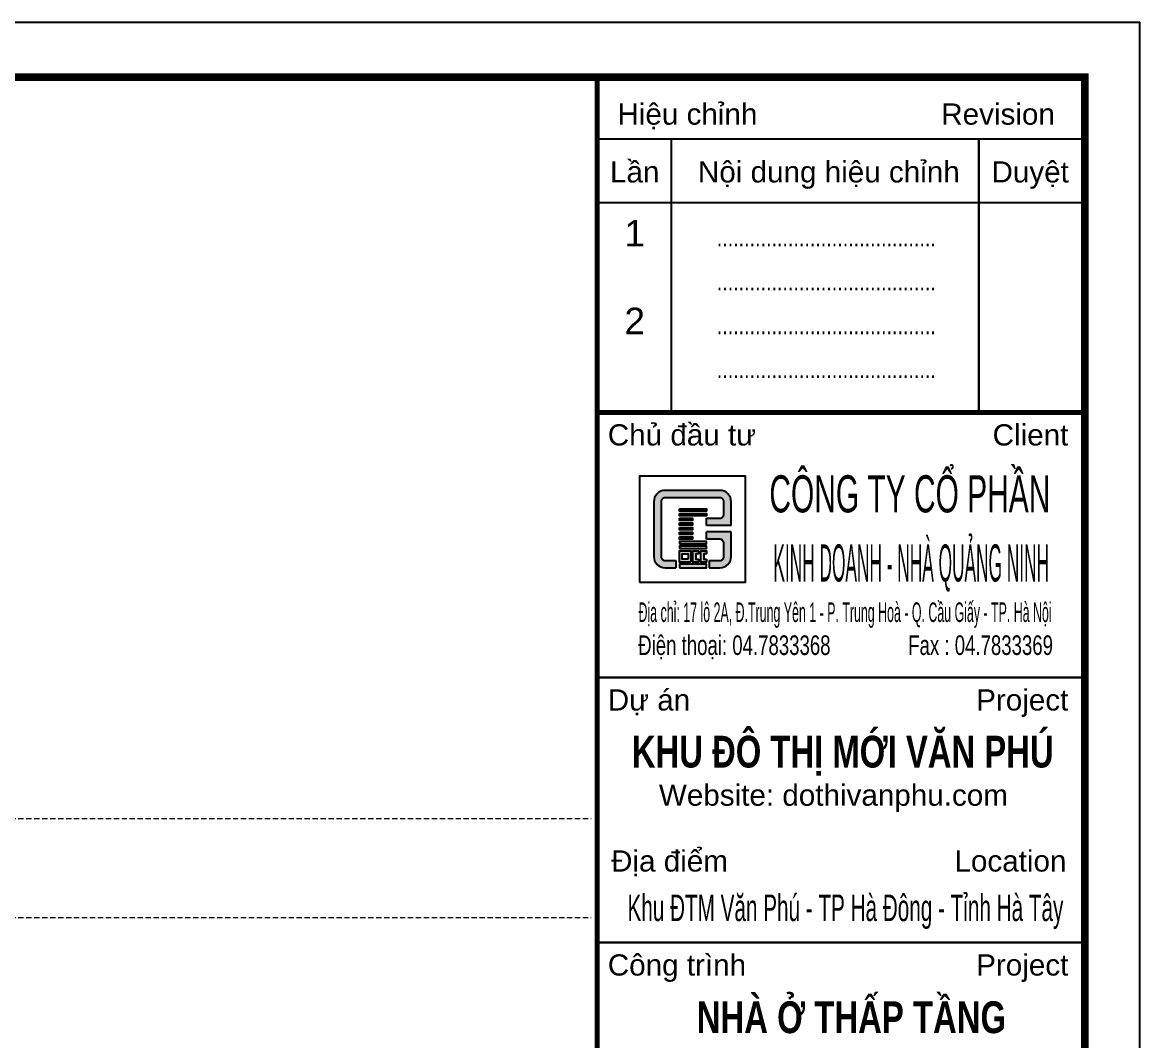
# Model space of a CAD drawing. Header units: millimetres. Extents: x -229618 to 2906, y -178063 to 96806.
# Drawn here: x -68004 to -60100, y -140576 to -133372 of the extents above; entities that cross this region are included whole.
import ezdxf
from ezdxf.enums import TextEntityAlignment as Align

# ---------------------------------------------------------------- set-up
doc = ezdxf.new("R2010")
doc.units = ezdxf.units.MM
doc.header["$LTSCALE"] = 200
doc.header["$MEASUREMENT"] = 0
doc.linetypes.add('DASHED2', pattern=[0.375, 0.25, -0.125])
doc.layers.get('DEFPOINTS').update_dxf_attribs({"linetype": 'CONTINUOUS'})
doc.layers.add('DIM', color=251, linetype='CONTINUOUS')
doc.layers.add('KHUNGTEN', color=7, linetype='CONTINUOUS')
doc.layers.add('hatch', color=250, linetype='CONTINUOUS', lineweight=5)
doc.layers.add('thay', color=7, linetype='CONTINUOUS', lineweight=18)
doc.layers.add('in', color=203, linetype='CONTINUOUS', lineweight=5, plot=False)
doc.styles.add('Aria H B iso', font='Vharialb_0.ttf')
doc.styles.add('Arial iso', font='vnarial_0.ttf')
doc.styles.add('Arial N  iso', font='vnarialn_0.ttf')
doc.styles.add('khung', font='Vhcentn_0.ttf')
doc.styles.add('NHO2', font='vncc-rms.shx', dxfattribs={"width": 0.65})

# ---------------------------------------------------------------- blocks, each defined once
blk = doc.blocks.new('LO GO NHA QUANG NINH')
at = {"layer": 'hatch', "lineweight": -2}
for points in [[(865, 759, 0.414214), (759, 865), (241, 865, 0.414214), (135, 759), (135, 500), (205, 500), (205, 759, -0.414214), (241, 795), (759, 795, -0.414214), (795, 759), (795, 640, -0.414214), (759, 604), (632, 604), (632, 533), (865, 533)], [(342, 205), (241, 205, -0.414214), (205, 241), (205, 500), (135, 500), (135, 241, 0.414214), (241, 135), (342, 135)], [(865, 474), (632, 474), (632, 404), (759, 404, -0.414214), (795, 368), (795, 241, -0.414214), (759, 205), (658, 205), (658, 135), (759, 135, 0.414214), (865, 241)]]:
    blk.add_hatch(color=32, dxfattribs=at).paths.add_polyline_path(points)
h = blk.add_hatch(color=32, dxfattribs=at)
h.paths.add_polyline_path([(378, 428), (499, 428), (499, 404), (378, 404)])
h.paths.add_polyline_path([(378, 472), (499, 472), (499, 448), (378, 448)])
h.paths.add_polyline_path([(378, 516), (499, 516), (499, 492), (378, 492)])
h.paths.add_polyline_path([(378, 560), (499, 560), (499, 536), (378, 536)])
h.paths.add_polyline_path([(378, 604), (499, 604), (499, 580), (378, 580)])
h.paths.add_polyline_path([(378, 648), (632, 648), (632, 624), (378, 624)])
h.paths.add_polyline_path([(378, 692), (632, 692), (632, 668), (378, 668)])
h = blk.add_hatch(color=32, dxfattribs=at)
h.paths.add_polyline_path([(378, 316), (632, 316), (632, 340), (378, 340)])
h.paths.add_polyline_path([(378, 360), (632, 360), (632, 384), (378, 384)])
h.paths.add_polyline_path([(632, 216), (632, 188), (578, 188), (578, 296), (632, 296), (632, 268), (606, 268), (606, 216)])
h.paths.add_polyline_path([(558, 216), (558, 188), (503, 188), (503, 296), (558, 296), (558, 268), (532, 268), (532, 216)])
h.paths.add_polyline_path([(458, 216), (403, 216), (403, 268), (458, 268)], flags=16)
h.paths.add_polyline_path([(483, 188), (378, 188), (378, 296), (483, 296)])
h.paths.add_polyline_path([(378, 135), (632, 135), (632, 168), (378, 168)])
for p, q in [((632, 533), (632, 604)), ((865, 533), (632, 533)), ((865, 474), (632, 474)), ((632, 404), (632, 474)), ((342, 205), (342, 135)), ((658, 205), (658, 135))]:
    blk.add_line(p, q, dxfattribs=at)
for points in [[(865, 533), (865, 759, 0.414214), (759, 865), (241, 865, 0.414214), (135, 759), (135, 241, 0.414214), (241, 135), (342, 135)], [(632, 604), (759, 604, 0.414214), (795, 640), (795, 759, 0.414214), (759, 795), (241, 795, 0.414214), (205, 759), (205, 241, 0.414214), (241, 205), (342, 205)], [(658, 135), (759, 135, 0.414214), (865, 241), (865, 474)], [(658, 205), (759, 205, 0.414214), (795, 241), (795, 368, 0.414214), (759, 404), (632, 404)]]:
    blk.add_lwpolyline(points, format="xyb", dxfattribs=at)
for points in [[(378, 692), (632, 692), (632, 668), (378, 668)], [(378, 648), (632, 648), (632, 624), (378, 624)], [(378, 604), (499, 604), (499, 580), (378, 580)], [(378, 560), (499, 560), (499, 536), (378, 536)], [(378, 516), (499, 516), (499, 492), (378, 492)], [(378, 472), (499, 472), (499, 448), (378, 448)], [(378, 428), (499, 428), (499, 404), (378, 404)], [(378, 360), (632, 360), (632, 384), (378, 384)], [(378, 316), (632, 316), (632, 340), (378, 340)], [(483, 188), (378, 188), (378, 296), (483, 296)], [(458, 216), (403, 216), (403, 268), (458, 268)], [(378, 135), (632, 135), (632, 168), (378, 168)]]:
    blk.add_lwpolyline(points, close=True, dxfattribs=at)
for points in [[(558, 216), (558, 188), (503, 188), (503, 296), (558, 296), (558, 268), (532, 268), (532, 216), (558, 216)], [(632, 216), (632, 188), (578, 188), (578, 296), (632, 296), (632, 268), (606, 268), (606, 216), (632, 216)]]:
    blk.add_lwpolyline(points, dxfattribs=at)
at = {"layer": 'thay', "lineweight": -2}
blk.add_lwpolyline([(0, 0), (1000, 0), (1000, 1000), (0, 1000)], close=True, dxfattribs=at)
blk = doc.blocks.new('KhungA3')
at = {"layer": 'DEFPOINTS', "color": 8}
blk.add_lwpolyline([(-3.74, 3.81), (416.31, 3.81), (416.31, 300.81), (-3.74, 300.81)], close=True, dxfattribs=at)
at = {"layer": 'KHUNGTEN', "color": 4}
for points, const_width in [([(7.54, 8.99), (411.13, 8.99), (411.13, 295.64), (7.54, 295.64)], 0.724), ([(365.13, 295.64), (411.13, 295.64), (411.13, 8.99), (365.13, 8.99)], 0.466)]:
    blk.add_lwpolyline(points, close=True, dxfattribs=dict(at, const_width=const_width))
at = {"layer": 'KHUNGTEN', "color": 8, "const_width": 0.207}
for points in [[(365.13, 289.81), (411.13, 289.81)], [(372.13, 289.81), (372.13, 264.01)], [(401.13, 289.81), (401.13, 264.01)], [(365.13, 283.81), (411.13, 283.81)], [(365.13, 239.01), (411.13, 239.01)], [(365.13, 214.01), (411.13, 214.01)]]:
    blk.add_lwpolyline(points, dxfattribs=at)
at = {"layer": 'KHUNGTEN', "color": 4, "const_width": 0.466}
blk.add_lwpolyline([(365.13, 264.01), (411.13, 264.01)], dxfattribs=at)
at = {"layer": 'KHUNGTEN'}
blk.add_lwpolyline([(369.13, 248.01), (379.13, 248.01), (379.13, 258.01), (369.13, 258.01)], close=True, dxfattribs=at)
at = {"layer": 'DIM', "linetype": 'Continuous', "xscale": 0.009999999999999998, "yscale": 0.009999999999999998, "zscale": 0.009999999999999992}
blk.add_blockref('LO GO NHA QUANG NINH', (369.13, 248.01), dxfattribs=at)
at = {"layer": 'KHUNGTEN', "color": 8, "style": 'Arial iso'}
for s, height, width, p in [('HiÖu chØnh', 2, 1, (367.05, 291.16)), ('Chñ ®Çu t\xad', 2, 1, (366.14, 260.9)), ('§iÖn tho¹i: 04.7833368', 1.8479, 0.679517, (369.01, 241.14)), ('Dù ¸n', 2, 1, (366.14, 235.9)), ('Website: dothivanphu.com', 2, 1, (370.96, 226.92)), ('§Þa ®iÓm', 2, 1, (366.45, 220.71)), ('C«ng tr×nh', 2, 1, (366.14, 210.9))]:
    blk.add_text(s, height=height, dxfattribs=dict(at, width=width)).set_placement(p)
for s, height, width, p in [('Revision', 2, 1, (408.31, 291.16)), ('Client', 2, 1, (409.58, 260.9)), ('Fax : 04.7833369', 1.8479, 0.679517, (408.13, 241.14)), ('Project', 2, 1, (409.58, 235.9)), ('Location', 2, 1, (409.4, 220.71)), ('Project', 2, 1, (409.58, 210.9))]:
    blk.add_text(s, height=height, dxfattribs=dict(at, width=width)).set_placement(p, align=Align.RIGHT)
at = {"layer": 'KHUNGTEN', "color": 8, "style": 'Arial iso', "width": 1}
for s, p in [('LÇn', (368.68, 286.71)), ('Néi dung hiÖu chØnh', (386.99, 286.71)), ('DuyÖt', (405.98, 286.71))]:
    blk.add_text(s, height=2, dxfattribs=at).set_placement(p, align=Align.MIDDLE_CENTER)
at = {"layer": 'KHUNGTEN', "color": 8}
for s, height, style, width, p in [('1', 2.5, 'Arial N  iso', 1, (368.68, 279.67)), ('........................................', 1.738, 'NHO2', 0.8, (386.75, 279.67)), ('........................................', 1.738, 'NHO2', 0.8, (386.75, 275.53)), ('2', 2.5, 'Arial N  iso', 1, (368.68, 271.4)), ('........................................', 1.738, 'NHO2', 0.8, (386.75, 271.4)), ('........................................', 1.738, 'NHO2', 0.8, (386.75, 267.26))]:
    blk.add_text(s, height=height, dxfattribs=dict(at, style=style, width=width)).set_placement(p, align=Align.CENTER)
at = {"layer": 'KHUNGTEN', "style": 'khung'}
for s, width, p, p2 in [('c«ng ty cæ phÇn', 0.567651, (381.38, 254.59), (407.88, 254.59)), ('KINH DOANH - NHµ QU¶NG NINH', 0.310766, (381.76, 248.07), (407.76, 248.07))]:
    blk.add_text(s, height=3.5, dxfattribs=dict(at, width=width)).set_placement(p, p2, align=Align.FIT)
at = {"layer": 'KHUNGTEN', "color": 8, "style": 'Arial iso', "width": 0.452509}
blk.add_text('§Þa chØ: 17 l« 2A, §.Trung Yªn 1 - P. Trung Hoµ - Q. CÇu GiÊy - TP. Hµ Néi', height=1.8479, dxfattribs=at).set_placement((369.04, 244.25), (408, 244.25), align=Align.FIT)
at = {"layer": 'KHUNGTEN', "color": 7}
for s, height, style, width, p, p2 in [('KHU §¤ THÞ MíI V¡N PHó', 3, 'Aria H B iso', 0.742905, (368.41, 230.52), (408.19, 230.52)), ('Khu §TM V¨n Phó - TP Hµ §«ng - TØnh Hµ T©y', 2.5, 'Arial iso', 0.558949, (368, 216.04), (409.11, 216.04)), ('nhµ ë thÊp tÇng ', 3, 'Aria H B iso', 0.745677, (374.53, 205.47), (404.57, 205.47))]:
    blk.add_text(s, height=height, dxfattribs=dict(at, style=style, width=width)).set_placement(p, p2, align=Align.FIT)

msp = doc.modelspace()

# ---------------------------------------------------------------- linework, layer by layer
at = {"layer": 'hatch', "color": 251, "linetype": 'DASHED2', "ltscale": 0.75}
for p, q in [((-90757.5, -139004.9), (-63981, -139004.9)), ((-90757.5, -139704.9), (-63981, -139704.9))]:
    msp.add_line(p, q, dxfattribs=at)
at = {"layer": 'in', "linetype": 'Continuous'}
msp.add_lwpolyline([(-91603.5, -155646.6), (-60100.3, -155646.6), (-60100.3, -133371.6), (-91603.5, -133371.6)], close=True, dxfattribs=at)

# ---------------------------------------------------------------- block references
at = {"layer": 'KHUNGTEN', "xscale": 75, "yscale": 75, "zscale": 75.00000000000009}
msp.add_blockref('KhungA3', (-91323.2, -155932.6), dxfattribs=at)

doc.saveas('drawing.dxf')
